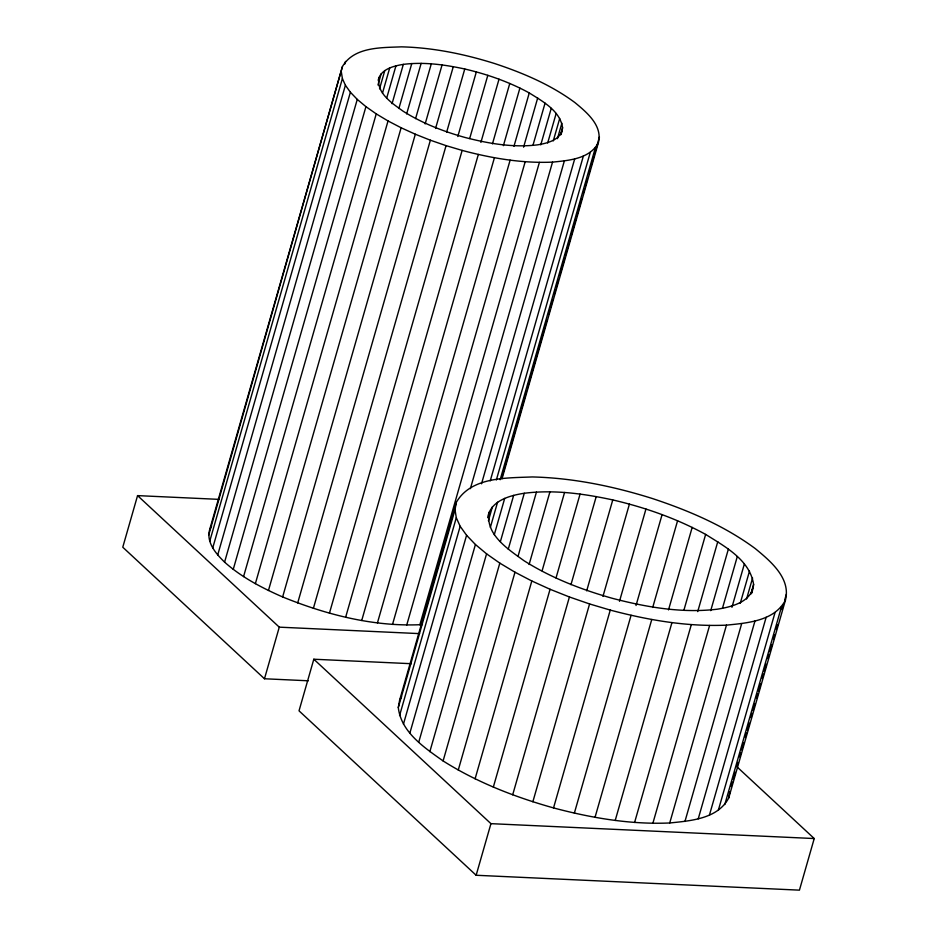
<?xml version="1.0" encoding="UTF-8"?>
<svg xmlns="http://www.w3.org/2000/svg" width="937" height="937" viewBox="0 0 937 937"><rect width="100%" height="100%" fill="white"/><g stroke="black" fill="none" stroke-linecap="round" stroke-linejoin="round"><path stroke-width="1.41" d="M422.458 624.592C374.507 627.111 326.79 614.883 282.634 596.951C261.927 587.897 241.523 577.297 224.587 562.13C216.002 553.767 205.871 542.23 209.759 529.3L342.438 66.574C353.963 46.674 381.347 47.717 401.446 46.85C433.187 47.611 464.553 54.1 494.771 63.587C523.022 72.934 550.862 84.787 574.908 102.566C586.609 112.241 602.76 125.546 598.403 142.658L502.009 478.807M208.717 535.05L342.438 66.574M379.005 77.443C375.866 92.986 392.357 103.386 403.156 111.234C422.037 123.169 443.06 131.297 464.506 137.329C488.212 143.513 512.984 147.847 537.51 144.86C547.395 143.267 561.614 139.765 562.575 127.678C560.021 110.589 542.535 101.325 529.264 92.939C509.072 81.882 487.146 74.222 464.764 68.998C444.665 64.653 423.875 61.783 403.332 64.372C393.634 65.977 380.633 69.104 378.197 80.254M398.295 707.517L399.63 700.115L456.354 502.291C471.17 476.71 506.378 478.057 532.216 476.945C573.034 477.917 613.36 486.256 652.222 498.472C688.543 510.478 724.324 525.727 755.245 548.578C770.284 561.005 791.062 578.129 785.452 600.125L728.728 797.949C717.824 818.879 690.581 820.835 669.732 822.967C630.484 824.701 591.352 817.954 553.533 807.917C514.94 797.071 477.085 782.418 443.096 760.938C424.426 747.656 401.083 732.301 398.295 707.517L455.019 509.693L456.354 502.291M489.266 512.082C484.745 534.465 508.498 549.433 524.029 560.736C551.225 577.918 581.514 589.642 612.376 598.321C646.518 607.223 682.195 613.454 717.519 609.167C731.75 606.86 752.235 601.823 753.606 584.43C749.928 559.822 724.758 546.47 705.643 534.406C676.561 518.477 644.996 507.444 612.763 499.925C583.81 493.67 553.872 489.524 524.287 493.26C509.751 495.486 490.449 500.698 487.662 517.669M728.728 797.949L729.841 791.777M219.399 499.386L137.563 495.614L122.77 547.22L264.48 678.763L308.308 680.789M344.687 64.231L345.495 61.42M209.712 541.317L342.392 78.579L341.396 72.325M212.722 547.981L345.402 85.255L342.392 78.579M217.712 554.962L350.391 92.236L345.402 85.255M224.587 562.13L357.266 99.404L350.391 92.236M233.243 569.391L365.934 106.654L357.266 99.404M377.962 84.998L381.195 73.765M379.544 88.828L384.779 70.568M243.561 576.606L376.241 113.881L365.934 106.654M382.472 93.196L389.722 67.909M386.676 98.151L395.941 65.836M392.053 103.702L403.332 64.372M255.356 583.681L388.035 120.955L376.241 113.881M398.881 108.493L411.776 63.54M268.45 590.497L401.13 127.772L388.035 120.955M406.646 113.927L421.146 63.353M415.583 118.612L431.301 63.821M282.634 596.951L415.325 134.225L401.13 127.772M264.48 678.763L279.273 627.158L137.563 495.614M425.152 123.942L442.065 64.934M297.697 602.936L430.376 140.21L415.325 134.225M435.553 128.486L453.285 66.668M446.633 132.222L464.764 68.998M313.38 608.371L446.059 145.633L430.376 140.21M457.806 136.521L476.336 71.903M411.378 663.712L313.813 659.226L299.02 710.832L476.148 875.263L799.437 890.15L814.23 838.545L737.396 767.227M329.449 613.138L462.14 150.412C491.55 158.224 521.991 163.471 552.525 162.124C568.736 160.461 589.923 158.939 598.403 142.658M469.683 138.535L487.814 75.311M480.892 142.412L499.023 79.188M345.659 617.202L478.338 154.464M492.452 143.876L509.775 83.463M361.729 620.47L494.42 157.744M503.392 145.668L519.906 88.078M513.956 146.324L529.264 92.939M377.435 622.894L510.115 160.168M523.584 147.168L537.686 97.998M392.509 624.452L525.188 161.726M532.966 145.305L545.053 103.152M540.766 144.86L551.237 108.341M406.717 625.108L539.396 162.382M547.688 142.963L556.156 113.459M553.263 140.925L559.717 118.449M557.433 138.664L561.872 123.204M419.835 624.85L552.525 162.124M560.56 134.705L562.575 127.678M561.029 134.6L561.837 131.789M399.572 715.563L456.296 517.739L455.019 509.693M470.374 488.669L564.343 160.965M403.449 724.137L460.172 526.313L456.296 517.739M409.856 733.109L466.579 535.285L460.172 526.313M481.524 483.797L574.697 158.903M490.227 480.892L583.388 155.999M418.698 742.327L475.422 544.514L466.579 535.285M496.341 479.99L590.31 152.286M488.4 520.761L492.405 506.776M500.159 479.732L595.346 147.812M501.845 477.273L509.505 450.545M510.314 447.734L515.151 430.856M515.959 428.045L520.796 411.167M521.604 408.356L526.442 391.479M527.25 388.668L547.009 319.751M548.625 314.118L549.832 309.901M550.64 307.09L552.654 300.063M554.271 294.429L555.477 290.212M556.285 287.401L558.3 280.362M559.916 274.74L564.753 257.862M565.561 255.051L570.399 238.174M571.207 235.363L576.044 218.485M576.852 215.674L581.69 198.796M583.306 193.163L584.524 188.946M585.32 186.135L587.347 179.096M588.951 173.474L590.169 169.257M590.966 166.446L593.789 156.596M594.597 153.785L599.446 136.907M490.367 527.355L497.582 502.185M429.837 751.661L486.561 553.837L475.422 544.514M494.279 534.722L504.703 498.355M500.417 541.516L513.652 495.368M443.096 760.938L499.819 563.125L486.561 553.837M508.252 549.199L524.287 493.26M518.009 556.391L536.456 492.054M458.263 770.038L514.987 572.214L499.819 563.125M529.1 564.519L549.949 491.796M475.094 778.811L531.818 580.987L514.987 572.214M542.113 570.785L564.566 492.464M493.33 787.103L550.066 589.279L531.818 580.987M556.016 577.977L580.073 494.068M476.148 875.263L490.941 823.658L313.813 659.226M570.961 584.676L596.225 496.563M512.691 794.799L569.415 596.974L550.066 589.279M586.691 590.837L612.763 499.925M532.86 801.767L589.584 603.955L569.415 596.974M602.959 596.4L629.418 504.106M553.533 807.917L610.256 610.092C648.076 620.13 687.208 626.876 726.456 625.143C747.304 623.011 774.548 621.055 785.452 600.125M619.486 601.32L645.956 509.014M574.358 813.129L631.081 615.304M636.024 605.501L662.096 514.6M652.714 607.457L677.58 520.749M595.03 817.333L651.754 619.509M668.514 609.905L692.174 527.39M615.211 820.461L671.934 622.636M683.987 609.917L705.643 534.406M634.595 822.463L691.319 624.639M697.725 611.603L717.777 541.68M710.726 610.643L728.377 549.105M652.866 823.295L709.59 625.483M722.45 608.312L737.29 556.566M669.732 822.967L726.456 625.143M731.926 607.305L744.365 563.945M740.265 603.287L749.495 571.125M746.578 598.966L752.587 577.988M684.947 821.468L741.671 623.655M750.806 594.21L753.606 584.43M751.474 592.98L753.079 587.382M751.743 593.133L752.54 590.345M698.241 818.833L754.964 621.02M709.426 815.096L766.15 617.272M718.328 810.318L775.051 612.493M724.793 804.567L781.517 606.743M731.27 786.342L732.476 782.126M733.284 779.326L735.287 772.311M736.904 766.7L738.11 762.484M739.715 756.873L740.921 752.669M741.729 749.858L743.744 742.842M745.348 737.232L746.555 733.027M747.363 730.216L749.377 723.2M750.982 717.59L752.188 713.385M752.997 710.574L754.999 703.558M756.616 697.948L757.822 693.743M758.63 690.932L760.633 683.916M762.249 678.306L763.456 674.101M764.252 671.29L766.267 664.274M767.883 658.664L769.09 654.459M769.886 651.648L771.901 644.633M773.505 639.022L774.712 634.817M776.328 629.207L777.534 625.002M781.962 609.565L783.168 605.361M784.773 599.739L786.389 594.128M209.759 529.3L211.586 526.207M399.63 700.115L401.598 696.8M279.273 627.158L419.542 633.623M490.941 823.658L814.23 838.545M446.059 145.633L462.14 150.412M589.584 603.955L610.256 610.092"/></g></svg>
